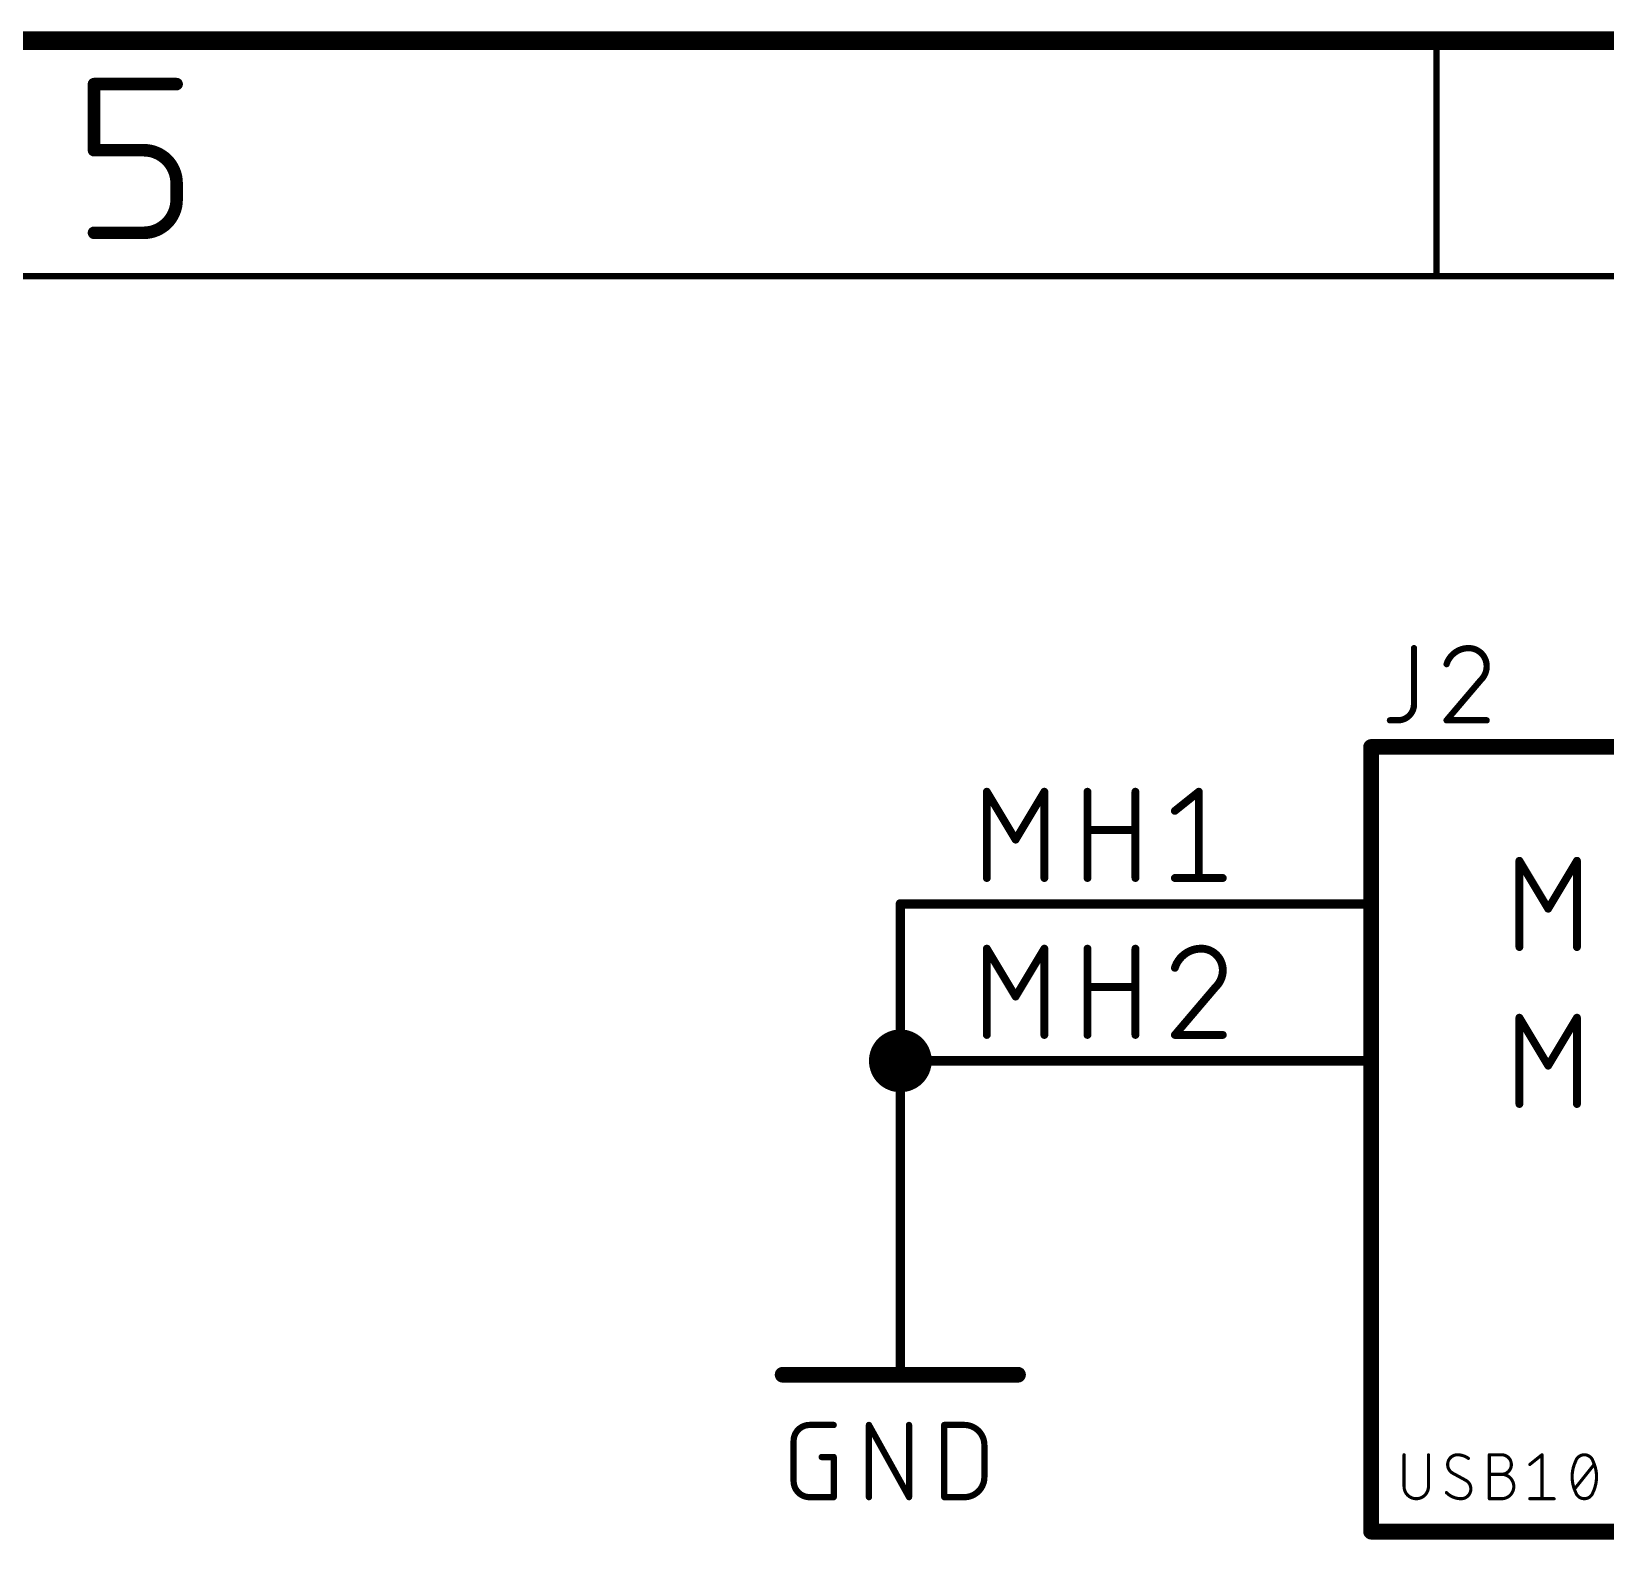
# Model space of a CAD drawing. Extents: x 0 to 261, y -15 to 164.
# Drawn here: x 191.68 to 217.15, y 139.57 to 163.98 of the extents above; entities that cross this region are included whole.
import ezdxf

# ---------------------------------------------------------------- set-up
doc = ezdxf.new("R2010")
doc.units = 0
for name, color, linetype in [('91', 110, 'CONTINUOUS'), ('94', 12, 'CONTINUOUS'), ('95', 253, 'CONTINUOUS'), ('96', 253, 'CONTINUOUS')]:
    doc.layers.add(name, color=color, linetype=linetype)

msp = doc.modelspace()

# ---------------------------------------------------------------- linework, layer by layer
at = {"layer": '91', "const_width": 0.1524}
for points in [[(208.28, 149.86), (205.74, 149.86)], [(205.74, 149.86), (205.74, 147.32)], [(205.74, 147.32), (208.28, 147.32)], [(205.74, 144.78), (205.74, 147.32)]]:
    msp.add_lwpolyline(points, dxfattribs=at)
at = {"layer": '91'}
for points, const_width in [([(205.74, 149.8981, 1), (205.74, 149.8219)], 0.0762), ([(205.7781, 149.86, 1), (205.7019, 149.86)], 0.0762), ([(208.28, 149.8219, 1), (208.28, 149.8981)], 0.0762), ([(205.74, 147.066, 1), (205.74, 147.574, 1), (205.74, 147.066)], 0.508), ([(205.74, 147.3581, 1), (205.74, 147.2819)], 0.0762), ([(205.7781, 147.32, 1), (205.7019, 147.32)], 0.0762), ([(205.7019, 147.32, 1), (205.7781, 147.32)], 0.0762), ([(208.28, 147.2819, 1), (208.28, 147.3581)], 0.0762), ([(205.7019, 144.78, 1), (205.7781, 144.78)], 0.0762)]:
    msp.add_lwpolyline(points, format="xyb", dxfattribs=dict(at, const_width=const_width))
at = {"layer": '94'}
for points, const_width in [([(260.35, 163.83), (0, 163.83)], 0.3), ([(214.4183, 163.83), (214.4183, 160.02)], 0.1), ([(192.6889, 162.0587), (192.6889, 163.1284)], 0.2032), ([(192.6889, 163.1284), (194.0261, 163.1284)], 0.2032), ([(193.4912, 162.0587), (192.6889, 162.0587)], 0.2032), ([(194.0261, 161.2564), (194.0261, 161.5239)], 0.2032), ([(192.6889, 160.7216), (193.4912, 160.7216)], 0.2032), ([(256.54, 160.02), (3.81, 160.02)], 0.1), ([(213.36, 152.4), (226.06, 152.4)], 0.254), ([(213.36, 152.4), (213.36, 139.7)], 0.254), ([(208.28, 149.86), (213.36, 149.86)], 0.1524), ([(208.28, 147.32), (213.36, 147.32)], 0.1524), ([(205.74, 144.78), (205.74, 142.24)], 0.1524), ([(203.835, 142.24), (207.645, 142.24)], 0.254), ([(226.06, 139.7), (213.36, 139.7)], 0.254)]:
    msp.add_lwpolyline(points, dxfattribs=dict(at, const_width=const_width))
for points, const_width in [([(214.4433, 163.83, 1), (214.3933, 163.83)], 0.05), ([(192.7397, 163.1284, 1), (192.6381, 163.1284)], 0.1016), ([(192.6889, 163.1792, 1), (192.6889, 163.0776)], 0.1016), ([(194.0261, 163.0776, 1), (194.0261, 163.1792)], 0.1016), ([(192.6889, 162.1095, 1), (192.6889, 162.0079)], 0.1016), ([(192.6381, 162.0587, 1), (192.7397, 162.0587)], 0.1016), ([(194.0261, 161.5239, 0.4142), (193.4912, 162.0587)], 0.2032), ([(193.4912, 162.1095, 1), (193.4912, 162.0079)], 0.1016), ([(193.4912, 162.0079, 1), (193.4912, 162.1095)], 0.1016), ([(194.0769, 161.5239, 1), (193.9753, 161.5239)], 0.1016), ([(193.9753, 161.5239, 1), (194.0769, 161.5239)], 0.1016), ([(193.4912, 160.7216, 0.4142), (194.0261, 161.2564)], 0.2032), ([(194.0769, 161.2564, 1), (193.9753, 161.2564)], 0.1016), ([(193.9753, 161.2564, 1), (194.0769, 161.2564)], 0.1016), ([(192.6889, 160.7724, 1), (192.6889, 160.6708)], 0.1016), ([(193.4912, 160.7724, 1), (193.4912, 160.6708)], 0.1016), ([(193.4912, 160.6708, 1), (193.4912, 160.7724)], 0.1016), ([(214.3933, 160.02, 1), (214.4433, 160.02)], 0.05), ([(213.36, 152.4635, 1), (213.36, 152.3365)], 0.127), ([(213.4235, 152.4, 1), (213.2965, 152.4)], 0.127), ([(208.28, 149.8981, 1), (208.28, 149.8219)], 0.0762), ([(213.36, 149.8219, 1), (213.36, 149.8981)], 0.0762), ([(208.28, 147.3581, 1), (208.28, 147.2819)], 0.0762), ([(213.36, 147.2819, 1), (213.36, 147.3581)], 0.0762), ([(205.7781, 144.78, 1), (205.7019, 144.78)], 0.0762), ([(203.835, 142.3035, 1), (203.835, 142.1765)], 0.127), ([(205.7019, 142.24, 1), (205.7781, 142.24)], 0.0762), ([(207.645, 142.1765, 1), (207.645, 142.3035)], 0.127), ([(213.36, 139.7635, 1), (213.36, 139.6365)], 0.127), ([(213.2965, 139.7, 1), (213.4235, 139.7)], 0.127)]:
    msp.add_lwpolyline(points, format="xyb", dxfattribs=dict(at, const_width=const_width))
at = {"layer": '95'}
for points, const_width in [([(214.0543, 154.0002), (214.0543, 153.0914)], 0.1016), ([(215.1334, 153.4809), (214.5816, 152.8318)], 0.1016), ([(213.7946, 152.8318), (213.6648, 152.8318)], 0.1016), ([(214.5816, 152.8318), (215.2307, 152.8318)], 0.1016), ([(207.1401, 150.2791), (207.1401, 151.6761)], 0.127), ([(207.1401, 151.6761), (207.6058, 150.9)], 0.127), ([(207.6058, 150.9), (208.0715, 151.6761)], 0.127), ([(208.0715, 151.6761), (208.0715, 150.2791)], 0.127), ([(208.7691, 150.2791), (208.7691, 151.6761)], 0.127), ([(209.5452, 151.6761), (209.5452, 150.2791)], 0.127), ([(210.1836, 151.3657), (210.5716, 151.6761)], 0.127), ([(210.5716, 151.6761), (210.5716, 150.2791)], 0.127), ([(208.7691, 151.0552), (209.5452, 151.0552)], 0.127), ([(215.7603, 149.1615), (215.7603, 150.5585)], 0.127), ([(215.7603, 150.5585), (216.226, 149.7824)], 0.127), ([(216.226, 149.7824), (216.6916, 150.5585)], 0.127), ([(216.6916, 150.5585), (216.6916, 149.1615)], 0.127), ([(210.1836, 150.2791), (210.9597, 150.2791)], 0.127), ([(207.1401, 147.7391), (207.1401, 149.1361)], 0.127), ([(207.1401, 149.1361), (207.6058, 148.36)], 0.127), ([(207.6058, 148.36), (208.0715, 149.1361)], 0.127), ([(208.0715, 149.1361), (208.0715, 147.7391)], 0.127), ([(208.7691, 147.7391), (208.7691, 149.1361)], 0.127), ([(209.5452, 149.1361), (209.5452, 147.7391)], 0.127), ([(208.7691, 148.5152), (209.5452, 148.5152)], 0.127), ([(210.8433, 148.5152), (210.1836, 147.7391)], 0.127), ([(215.7603, 146.6215), (215.7603, 148.0185)], 0.127), ([(215.7603, 148.0185), (216.226, 147.2424)], 0.127), ([(216.226, 147.2424), (216.6916, 148.0185)], 0.127), ([(216.6916, 148.0185), (216.6916, 146.6215)], 0.127), ([(210.1836, 147.7391), (210.9597, 147.7391)], 0.127)]:
    msp.add_lwpolyline(points, dxfattribs=dict(at, const_width=const_width))
for points, const_width in [([(214.0797, 154.0002, 1), (214.0289, 154.0002)], 0.0508), ([(214.9386, 154.0002, 0.3252), (214.5816, 153.7406)], 0.1016), ([(215.2307, 153.7081, 0.4142), (214.9386, 154.0002)], 0.1016), ([(214.9386, 154.0256, 1), (214.9386, 153.9748)], 0.0508), ([(214.9386, 153.9748, 1), (214.9386, 154.0256)], 0.0508), ([(214.5574, 153.7484, 1), (214.6058, 153.7327)], 0.0508), ([(215.1334, 153.4809, 0.2053), (215.2307, 153.7081)], 0.1016), ([(215.2561, 153.7081, 1), (215.2053, 153.7081)], 0.0508), ([(215.2053, 153.7081, 1), (215.2561, 153.7081)], 0.0508), ([(215.1158, 153.4993, 1), (215.1509, 153.4625)], 0.0508), ([(215.1527, 153.4645, 1), (215.114, 153.4974)], 0.0508), ([(213.7946, 152.8318, 0.4142), (214.0543, 153.0914)], 0.1016), ([(214.0797, 153.0914, 1), (214.0289, 153.0914)], 0.0508), ([(213.6648, 152.8572, 1), (213.6648, 152.8064)], 0.0508), ([(213.7946, 152.8572, 1), (213.7946, 152.8064)], 0.0508), ([(213.7946, 152.8064, 1), (213.7946, 152.8572)], 0.0508), ([(214.0289, 153.0914, 1), (214.0797, 153.0914)], 0.0508), ([(214.5816, 152.8572, 1), (214.5816, 152.8064)], 0.0508), ([(214.5623, 152.8483, 1), (214.601, 152.8153)], 0.0508), ([(215.2307, 152.8064, 1), (215.2307, 152.8572)], 0.0508), ([(207.1674, 151.6924, 1), (207.1129, 151.6598)], 0.0635), ([(207.1719, 151.6761, 1), (207.1084, 151.6761)], 0.0635), ([(208.1032, 151.6761, 1), (208.0397, 151.6761)], 0.0635), ([(208.0987, 151.6598, 1), (208.0442, 151.6924)], 0.0635), ([(208.8009, 151.6761, 1), (208.7374, 151.6761)], 0.0635), ([(209.577, 151.6761, 1), (209.5135, 151.6761)], 0.0635), ([(210.6034, 151.6761, 1), (210.5399, 151.6761)], 0.0635), ([(210.5915, 151.6513, 1), (210.5518, 151.7009)], 0.0635), ([(210.1638, 151.3904, 1), (210.2034, 151.3409)], 0.0635), ([(208.7691, 151.087, 1), (208.7691, 151.0235)], 0.0635), ([(209.5452, 151.0235, 1), (209.5452, 151.087)], 0.0635), ([(207.5786, 150.9163, 1), (207.633, 150.8837)], 0.0635), ([(207.5786, 150.8837, 1), (207.633, 150.9163)], 0.0635), ([(215.7875, 150.5748, 1), (215.7331, 150.5422)], 0.0635), ([(215.792, 150.5585, 1), (215.7286, 150.5585)], 0.0635), ([(216.7234, 150.5585, 1), (216.6599, 150.5585)], 0.0635), ([(216.7189, 150.5422, 1), (216.6644, 150.5748)], 0.0635), ([(210.1836, 150.3108, 1), (210.1836, 150.2474)], 0.0635), ([(210.9597, 150.2474, 1), (210.9597, 150.3108)], 0.0635), ([(207.1084, 150.2791, 1), (207.1719, 150.2791)], 0.0635), ([(208.0397, 150.2791, 1), (208.1032, 150.2791)], 0.0635), ([(208.7374, 150.2791, 1), (208.8009, 150.2791)], 0.0635), ([(209.5135, 150.2791, 1), (209.577, 150.2791)], 0.0635), ([(210.5399, 150.2791, 1), (210.6034, 150.2791)], 0.0635), ([(216.1987, 149.7987, 1), (216.2532, 149.7661)], 0.0635), ([(216.1987, 149.7661, 1), (216.2532, 149.7987)], 0.0635), ([(207.1674, 149.1524, 1), (207.1129, 149.1198)], 0.0635), ([(207.1719, 149.1361, 1), (207.1084, 149.1361)], 0.0635), ([(208.1032, 149.1361, 1), (208.0397, 149.1361)], 0.0635), ([(208.0987, 149.1198, 1), (208.0442, 149.1524)], 0.0635), ([(208.8009, 149.1361, 1), (208.7374, 149.1361)], 0.0635), ([(209.577, 149.1361, 1), (209.5135, 149.1361)], 0.0635), ([(210.6105, 149.1361, 0.3252), (210.1836, 148.8257)], 0.127), ([(210.9597, 148.7869, 0.4142), (210.6105, 149.1361)], 0.127), ([(210.6105, 149.1678, 1), (210.6105, 149.1044)], 0.0635), ([(210.6105, 149.1044, 1), (210.6104, 149.1678)], 0.0635), ([(215.7286, 149.1615, 1), (215.792, 149.1615)], 0.0635), ([(216.6599, 149.1615, 1), (216.7234, 149.1615)], 0.0635), ([(210.1534, 148.8354, 1), (210.2138, 148.8159)], 0.0635), ([(210.8433, 148.5152, 0.2053), (210.9597, 148.7869)], 0.127), ([(210.9914, 148.7868, 1), (210.928, 148.7869)], 0.0635), ([(210.928, 148.7869, 1), (210.9914, 148.7869)], 0.0635), ([(208.7691, 148.547, 1), (208.7691, 148.4835)], 0.0635), ([(209.5452, 148.4835, 1), (209.5452, 148.547)], 0.0635), ([(210.8214, 148.5382, 1), (210.8652, 148.4922)], 0.0635), ([(210.8675, 148.4946, 1), (210.8191, 148.5358)], 0.0635), ([(207.5786, 148.3763, 1), (207.633, 148.3437)], 0.0635), ([(207.5786, 148.3437, 1), (207.633, 148.3763)], 0.0635), ([(215.7875, 148.0348, 1), (215.7331, 148.0022)], 0.0635), ([(215.792, 148.0185, 1), (215.7286, 148.0185)], 0.0635), ([(216.7234, 148.0185, 1), (216.6599, 148.0185)], 0.0635), ([(216.7189, 148.0022, 1), (216.6644, 148.0348)], 0.0635), ([(207.1084, 147.7391, 1), (207.1719, 147.7391)], 0.0635), ([(208.0397, 147.7391, 1), (208.1032, 147.7391)], 0.0635), ([(208.7374, 147.7391, 1), (208.8009, 147.7391)], 0.0635), ([(209.5135, 147.7391, 1), (209.577, 147.7391)], 0.0635), ([(210.1594, 147.7597, 1), (210.2078, 147.7185)], 0.0635), ([(210.1836, 147.7708, 1), (210.1836, 147.7074)], 0.0635), ([(210.9597, 147.7074, 1), (210.9597, 147.7708)], 0.0635), ([(216.1987, 147.2587, 1), (216.2532, 147.2261)], 0.0635), ([(216.1987, 147.2261, 1), (216.2532, 147.2587)], 0.0635), ([(215.7286, 146.6215, 1), (215.792, 146.6215)], 0.0635), ([(216.6599, 146.6215, 1), (216.7234, 146.6215)], 0.0635)]:
    msp.add_lwpolyline(points, format="xyb", dxfattribs=dict(at, const_width=const_width))
at = {"layer": '96'}
for points, const_width in [([(204.2724, 141.4272, 0.4142), (204.0128, 141.1676)], 0.1016), ([(204.2724, 141.4526, 1), (204.2724, 141.4018)], 0.0508), ([(204.2724, 141.4018, 1), (204.2724, 141.4526)], 0.0508), ([(204.6619, 141.4018, 1), (204.6619, 141.4526)], 0.0508), ([(205.2574, 141.4272, 1), (205.2066, 141.4272)], 0.0508), ([(205.2542, 141.4395, 1), (205.2098, 141.4149)], 0.0508), ([(205.9065, 141.4272, 1), (205.8557, 141.4272)], 0.0508), ([(206.4766, 141.4272, 1), (206.4258, 141.4272)], 0.0508), ([(206.4512, 141.4526, 1), (206.4512, 141.4018)], 0.0508), ([(207.1003, 141.1026, 0.4142), (206.7757, 141.4272)], 0.1016), ([(206.7757, 141.4526, 1), (206.7757, 141.4018)], 0.0508), ([(206.7757, 141.4018, 1), (206.7757, 141.4526)], 0.0508), ([(204.0382, 141.1676, 1), (203.9874, 141.1676)], 0.0508), ([(203.9874, 141.1676, 1), (204.0382, 141.1676)], 0.0508), ([(207.1257, 141.1026, 1), (207.0749, 141.1026)], 0.0508), ([(204.4672, 140.9333, 1), (204.4672, 140.8825)], 0.0508), ([(204.6873, 140.9079, 1), (204.6365, 140.9079)], 0.0508), ([(204.6619, 140.8825, 1), (204.6619, 140.9333)], 0.0508), ([(207.0749, 141.1026, 1), (207.1257, 141.1026)], 0.0508), ([(213.9061, 140.9446, 1), (213.8807, 140.9446)], 0.0254), ([(214.3012, 140.9446, 1), (214.2758, 140.9446)], 0.0254), ([(214.757, 140.9446, 0.4142), (214.599, 140.7866)], 0.0508), ([(214.9348, 140.8853, 0.1623), (214.757, 140.9446)], 0.0508), ([(214.757, 140.9573, 1), (214.757, 140.9319)], 0.0254), ([(214.757, 140.9319, 1), (214.757, 140.9573)], 0.0254), ([(214.9272, 140.8752, 1), (214.9424, 140.8955)], 0.0254), ([(215.287, 140.9446, 1), (215.2616, 140.9446)], 0.0254), ([(215.2743, 140.9573, 1), (215.2743, 140.9319)], 0.0254), ([(215.4719, 140.6285, 1), (215.4719, 140.9446)], 0.0508), ([(215.4719, 140.9573, 1), (215.4719, 140.9319)], 0.0254), ([(215.4719, 140.9319, 1), (215.4719, 140.9573)], 0.0254), ([(216.1382, 140.9446, 1), (216.1128, 140.9446)], 0.0254), ([(216.1334, 140.9347, 1), (216.1176, 140.9545)], 0.0254), ([(216.8113, 140.9446, 0.3205), (216.673, 140.8458)], 0.0508), ([(216.9496, 140.8458, 0.3205), (216.8113, 140.9446)], 0.0508), ([(216.8113, 140.9573, 1), (216.8113, 140.9319)], 0.0254), ([(216.8113, 140.9319, 1), (216.8113, 140.9573)], 0.0254), ([(206.7757, 140.2588, 0.4142), (207.1003, 140.5834)], 0.1016), ([(207.1257, 140.5834, 1), (207.0749, 140.5834)], 0.0508), ([(214.599, 140.7866, 0.2656), (214.678, 140.6483)], 0.0508), ([(214.6116, 140.7866, 1), (214.5863, 140.7866)], 0.0254), ([(214.5863, 140.7866, 1), (214.6116, 140.7866)], 0.0254), ([(214.6841, 140.6594, 1), (214.6719, 140.6371)], 0.0254), ([(214.6715, 140.6373, 1), (214.6844, 140.6592)], 0.0254), ([(215.2743, 140.6412, 1), (215.2743, 140.6158)], 0.0254), ([(215.4719, 140.2334, 1), (215.4719, 140.6285)], 0.0508), ([(215.4719, 140.6412, 1), (215.4719, 140.6158)], 0.0254), ([(215.4719, 140.6412, 1), (215.4719, 140.6158)], 0.0254), ([(215.4719, 140.6158, 1), (215.4719, 140.6412)], 0.0254), ([(215.92, 140.7965, 1), (215.9359, 140.7766)], 0.0254), ([(216.673, 140.8458, 0.1139), (216.6137, 140.589)], 0.0508), ([(216.661, 140.8499, 1), (216.685, 140.8417)], 0.0254), ([(216.6844, 140.8403, 1), (216.6616, 140.8514)], 0.0254), ([(217.0088, 140.589, 0.1139), (216.9496, 140.8458)], 0.0508), ([(216.961, 140.8514, 1), (216.9382, 140.8403)], 0.0254), ([(216.9376, 140.8417, 1), (216.9616, 140.8499)], 0.0254), ([(216.9792, 140.7786, 1), (216.9594, 140.7945)], 0.0254), ([(204.0128, 140.5184, 0.4142), (204.2724, 140.2588)], 0.1016), ([(204.0382, 140.5184, 1), (203.9874, 140.5184)], 0.0508), ([(203.9874, 140.5184, 1), (204.0382, 140.5184)], 0.0508), ([(207.0749, 140.5834, 1), (207.1257, 140.5834)], 0.0508), ([(213.8934, 140.431, 1), (214.2885, 140.431)], 0.0508), ([(213.9061, 140.431, 1), (213.8807, 140.431)], 0.0254), ([(213.8807, 140.431, 1), (213.9061, 140.431)], 0.0254), ([(214.3012, 140.431, 1), (214.2758, 140.431)], 0.0254), ([(214.2758, 140.431, 1), (214.3012, 140.431)], 0.0254), ([(214.8163, 140.2334, 0.4142), (214.9743, 140.3914)], 0.0508), ([(214.9017, 140.5407, 1), (214.8888, 140.5188)], 0.0254), ([(214.9743, 140.3914, 0.2656), (214.8953, 140.5297)], 0.0508), ([(214.8892, 140.5186, 1), (214.9014, 140.5409)], 0.0254), ([(214.987, 140.3914, 1), (214.9616, 140.3914)], 0.0254), ([(214.9616, 140.3914, 1), (214.987, 140.3914)], 0.0254), ([(216.6137, 140.589, 0.1139), (216.673, 140.3322)], 0.0508), ([(216.6264, 140.589, 1), (216.601, 140.589)], 0.0254), ([(216.601, 140.589, 1), (216.6264, 140.589)], 0.0254), ([(216.6433, 140.3994, 1), (216.6632, 140.3835)], 0.0254), ([(216.9496, 140.3322, 0.1139), (217.0088, 140.589)], 0.0508), ([(217.0215, 140.589, 1), (216.9961, 140.589)], 0.0254), ([(216.9961, 140.589, 1), (217.0215, 140.589)], 0.0254), ([(204.2724, 140.2842, 1), (204.2724, 140.2334)], 0.0508), ([(204.2724, 140.2334, 1), (204.2724, 140.2842)], 0.0508), ([(204.6365, 140.2588, 1), (204.6873, 140.2588)], 0.0508), ([(204.6619, 140.2334, 1), (204.6619, 140.2842)], 0.0508), ([(205.2066, 140.2588, 1), (205.2574, 140.2588)], 0.0508), ([(205.8557, 140.2588, 1), (205.9065, 140.2588)], 0.0508), ([(205.8589, 140.2465, 1), (205.9033, 140.2711)], 0.0508), ([(206.4512, 140.2842, 1), (206.4512, 140.2334)], 0.0508), ([(206.4258, 140.2588, 1), (206.4766, 140.2588)], 0.0508), ([(206.7757, 140.2842, 1), (206.7757, 140.2334)], 0.0508), ([(206.7757, 140.2334, 1), (206.7757, 140.2842)], 0.0508), ([(214.5792, 140.3322, 0.2), (214.8163, 140.2334)], 0.0508), ([(214.5882, 140.3411, 1), (214.5702, 140.3232)], 0.0254), ([(214.8163, 140.2461, 1), (214.8163, 140.2207)], 0.0254), ([(214.8163, 140.2207, 1), (214.8163, 140.2461)], 0.0254), ([(215.2743, 140.2461, 1), (215.2743, 140.2207)], 0.0254), ([(215.2616, 140.2334, 1), (215.287, 140.2334)], 0.0254), ([(215.4719, 140.2461, 1), (215.4719, 140.2207)], 0.0254), ([(215.4719, 140.2207, 1), (215.4719, 140.2461)], 0.0254), ([(215.9279, 140.2461, 1), (215.9279, 140.2207)], 0.0254), ([(216.1128, 140.2334, 1), (216.1382, 140.2334)], 0.0254), ([(216.323, 140.2207, 1), (216.323, 140.2461)], 0.0254), ([(216.673, 140.3322, 0.3205), (216.8113, 140.2334)], 0.0508), ([(216.685, 140.3363, 1), (216.661, 140.3281)], 0.0254), ([(216.6616, 140.3266, 1), (216.6844, 140.3377)], 0.0254), ([(216.8113, 140.2334, 0.3205), (216.9496, 140.3322)], 0.0508), ([(216.8113, 140.2461, 1), (216.8113, 140.2207)], 0.0254), ([(216.8113, 140.2207, 1), (216.8113, 140.2461)], 0.0254), ([(216.9382, 140.3377, 1), (216.961, 140.3266)], 0.0254), ([(216.9616, 140.3281, 1), (216.9376, 140.3363)], 0.0254)]:
    msp.add_lwpolyline(points, format="xyb", dxfattribs=dict(at, const_width=const_width))
for points, const_width in [([(204.2724, 141.4272), (204.6619, 141.4272)], 0.1016), ([(205.232, 140.2588), (205.232, 141.4272)], 0.1016), ([(205.232, 141.4272), (205.8811, 140.2588)], 0.1016), ([(205.8811, 140.2588), (205.8811, 141.4272)], 0.1016), ([(206.4512, 140.2588), (206.4512, 141.4272)], 0.1016), ([(206.4512, 141.4272), (206.7757, 141.4272)], 0.1016), ([(204.0128, 140.5184), (204.0128, 141.1676)], 0.1016), ([(207.1003, 141.1026), (207.1003, 140.5834)], 0.1016), ([(204.4672, 140.9079), (204.6619, 140.9079)], 0.1016), ([(204.6619, 140.9079), (204.6619, 140.2588)], 0.1016), ([(213.8934, 140.9446), (213.8934, 140.431)], 0.0508), ([(214.2885, 140.431), (214.2885, 140.9446)], 0.0508), ([(215.2743, 140.2334), (215.2743, 140.9446)], 0.0508), ([(215.2743, 140.9446), (215.4719, 140.9446)], 0.0508), ([(215.9279, 140.7866), (216.1255, 140.9446)], 0.0508), ([(216.1255, 140.9446), (216.1255, 140.2334)], 0.0508), ([(214.8953, 140.5297), (214.678, 140.6483)], 0.0508), ([(215.2743, 140.6285), (215.4719, 140.6285)], 0.0508), ([(216.6532, 140.3914), (216.9693, 140.7866)], 0.0508), ([(204.6619, 140.2588), (204.2724, 140.2588)], 0.1016), ([(206.7757, 140.2588), (206.4512, 140.2588)], 0.1016), ([(215.4719, 140.2334), (215.2743, 140.2334)], 0.0508), ([(215.9279, 140.2334), (216.323, 140.2334)], 0.0508)]:
    msp.add_lwpolyline(points, dxfattribs=dict(at, const_width=const_width))

doc.saveas('drawing.dxf')
